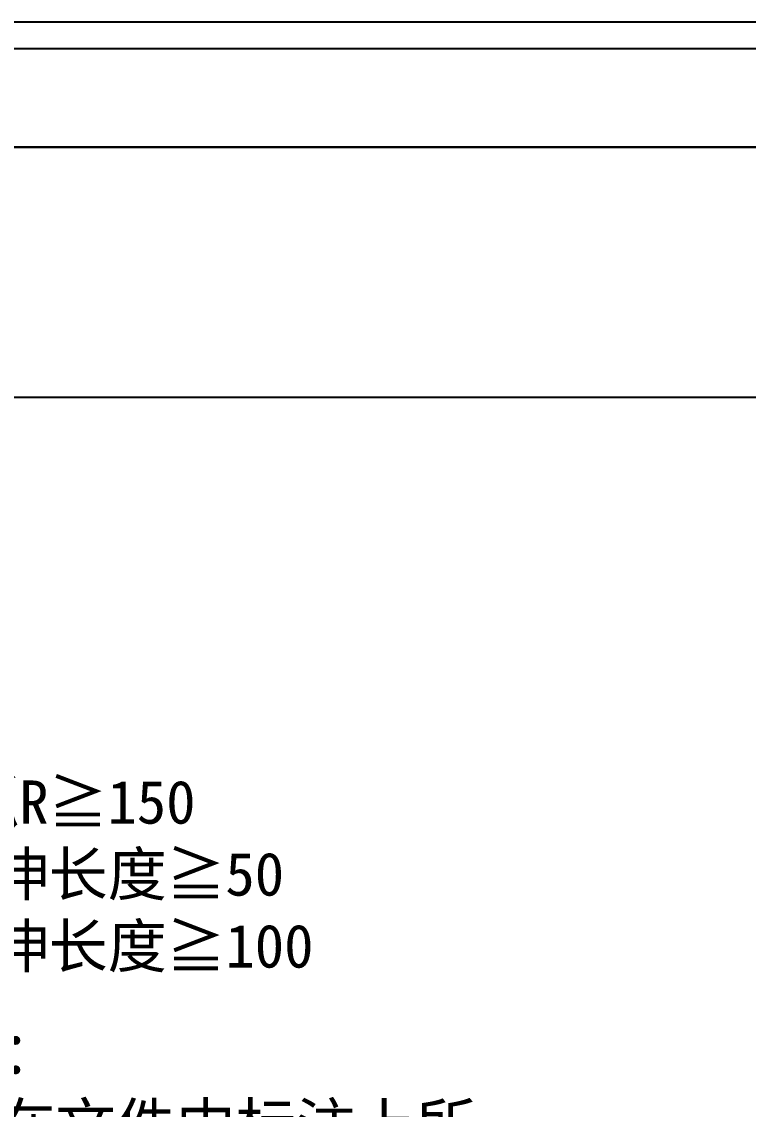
# Model space of a CAD drawing. Header units: millimetres. Extents: x 4862 to 20554, y 7569 to 11262.
# Drawn here: x 13465.5 to 13623.7, y 9144.7 to 9381.6 of the extents above; entities that cross this region are included whole.
import ezdxf

# ---------------------------------------------------------------- set-up
doc = ezdxf.new("R2010")
doc.units = ezdxf.units.MM
doc.styles.add('宋体', font='SimSun.ttf')
doc.styles.add('黑石雅黑', font='Microsoft YaHei.ttf')

# ---------------------------------------------------------------- blocks, each defined once
blk = doc.blocks.new('A$C398a0407')
blk.add_line((443.2, 6546.9), (8134, 6546.9))
for points in [[(9632, 0), (0, 0), (0, 6848), (9632, 6848)], [(9568, 64), (64, 64), (64, 6784), (9568, 6784)]]:
    blk.add_lwpolyline(points, close=True)
blk = doc.blocks.new('A$Caecb7373')
at = {"color": 1}
blk.add_lwpolyline([(0, 821.76), (1155.84, 821.76), (1155.84, 0), (0, 0)], close=True, dxfattribs=at)

msp = doc.modelspace()

# ---------------------------------------------------------------- linework, layer by layer
msp.add_lwpolyline([(12947.634, 9299.857), (13645.954, 9299.857), (13645.954, 9354.295), (12947.634, 9354.295)], close=True)

# ---------------------------------------------------------------- block references
at = {"xscale": 0.09079979139978399, "yscale": 0.09079979139978399, "zscale": 0.09079979139978399}
msp.add_blockref('A$C398a0407', (12907.39, 8759.836), dxfattribs=at)
at = {"color": 1, "xscale": 0.7566649283315219, "yscale": 0.7566649283315219, "zscale": 0.7566649283315219}
msp.add_blockref('A$Caecb7373', (12907.39, 8759.836), dxfattribs=at)

# ---------------------------------------------------------------- texts
at = {"color": 4, "insert": (13317.408, 9231.993), "char_height": 9.408, "width": 372.84062, "attachment_point": 1, "style": '宋体'}
msp.add_mtext('墙体直角时，做阴角圆弧，\\P需要工厂做圆弧固件 圆弧{\\A1;R≧150\\P单边拼接墙板时，弧长延伸长度≧50\\P单边圆弧收口时，弧长延伸长度≧100}', dxfattribs=at)
at = {"color": 3, "insert": (13316.898, 9161.928), "char_height": 9.6, "width": 258.30704, "attachment_point": 1, "style": '黑石雅黑'}
msp.add_mtext('现场对弧度有特殊要求时：\\P请提供准确CAD文件，并在文件中标注上所需要求和现场图片。若只提供现场弧度裁剪纸样要求我司加工，制作成本高，成品圆弧件也会和放样纸样尺寸存在必然误差，无法保证与现场弧度完全吻合！！！', dxfattribs=at)

doc.saveas('drawing.dxf')
